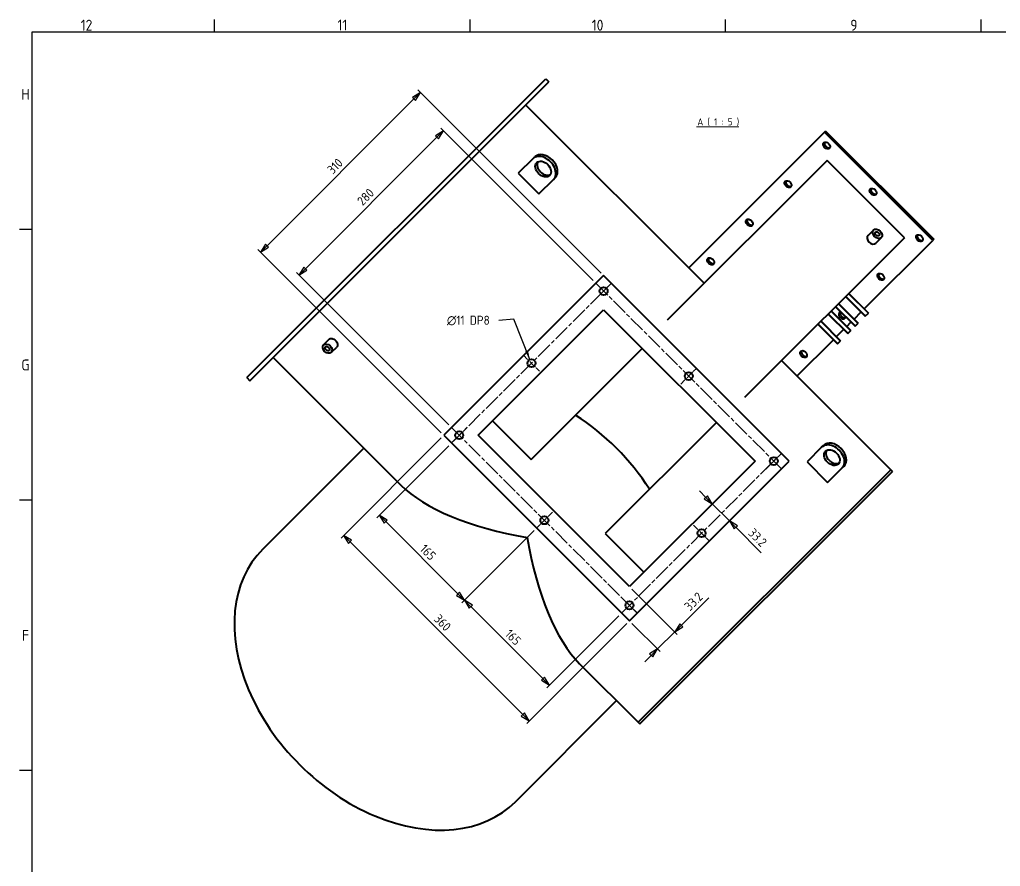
# Model space of a CAD drawing. Header units: millimetres. Extents: x 0 to 4205, y 0 to 2970.
# Drawn here: x 83 to 1428, y 1725 to 2887 of the extents above; entities that cross this region are included whole.
import ezdxf

# ---------------------------------------------------------------- set-up
doc = ezdxf.new("R2010")
doc.units = ezdxf.units.MM
doc.header["$LTSCALE"] = 5
doc.linetypes.add('CHAIN', pattern=[0.3543, 0.2362, -0.0295, 0.0591, -0.0295])
doc.layers.get('0').update_dxf_attribs({"color": 3, "lineweight": 25})
for name, color, linetype, lineweight in [('가시적인 것(ISO)', 3, 'Continuous', 40), ('가시적인 좁은 것(ISO)', 3, 'Continuous', 35), ('경계(ISO)', 7, 'Continuous', 25), ('기호(ISO)', 5, 'Continuous', 25), ('중심 표식(ISO)', 1, 'Continuous', 25), ('중심선(ISO)', 1, 'Continuous', 25), ('치수(ISO)', 2, 'Continuous', 25)]:
    doc.layers.add(name, color=color, linetype=linetype, lineweight=lineweight)
doc.styles.add('문자 텍스트_M2B', font='isocp.shx')
doc.styles.add('치수 텍스트_PSTEK_POSCO', font='isocp.shx')
doc.styles.add('텍스트 스타일466', font='isocp.shx')
doc.dimstyles.new('치수_PSTEK_POSCO', dxfattribs={"dimscale": 5, "dimtxt": 2.5, "dimasz": 2.5, "dimexe": 1, "dimexo": 1, "dimgap": 1, "dimtad": 1, "dimrnd": 1e-08, "dimdsep": 46, "dimtxsty": '치수 텍스트_PSTEK_POSCO', "dimblk": 'Filled-2', "dimcen": 0.09, "dimdle": 10, "dimclrd": 7, "dimclre": 7, "dimclrt": 2, "dimadec": 1, "dimazin": 2, "dimtfac": 1, "dimtmove": 0, "dimatfit": 3, "dimfxl": 0, "dimtolj": 1, "dimlwd": -1, "dimlwe": -1, "dimarcsym": 0})
doc.dimstyles.new('치수_PSTEK_POSCO$7', dxfattribs={"dimscale": 5, "dimtxt": 2.5, "dimasz": 2.5, "dimexe": 1, "dimexo": 1, "dimgap": 1, "dimtad": 1, "dimrnd": 1e-08, "dimdsep": 46, "dimtxsty": '치수 텍스트_PSTEK_POSCO', "dimblk": 'Filled-2', "dimcen": 0.09, "dimdle": 10, "dimclrd": 7, "dimclre": 7, "dimclrt": 2, "dimadec": 1, "dimazin": 2, "dimtfac": 1, "dimtmove": 0, "dimatfit": 3, "dimfxl": 0, "dimtolj": 1, "dimlwd": -1, "dimlwe": -1, "dimarcsym": 0})

# ---------------------------------------------------------------- blocks, each defined once
blk = doc.blocks.new('경계 Default Border')
at = {"layer": '경계(ISO)'}
for p, q in [((70.08, 574), (70.08, 577.4)), ((140.17, 574), (140.17, 577.4)), ((210.25, 574), (210.25, 577.4)), ((280.33, 574), (280.33, 577.4)), ((20, 519.75), (16.6, 519.75)), ((20, 445.5), (16.6, 445.5)), ((20, 371.25), (16.6, 371.25))]:
    blk.add_line(p, q, dxfattribs=at)
at = {"layer": '경계(ISO)', "flags": 128}
blk.add_lwpolyline([(20, 20), (20, 574), (821, 574), (821, 20), (20, 20)], dxfattribs=at)
at = {"layer": '경계(ISO)', "color": 2, "char_height": 3, "attachment_point": 7, "style": '문자 텍스트_M2B'}
for s, insert in [('12', (33.36, 574.37)), ('11', (103.78, 574.4)), ('10', (173.53, 574.37)), ('9', (244.44, 574.37)), ('H', (17.08, 555.37)), ('G', (17.08, 481.1)), ('F', (17.24, 406.87))]:
    blk.add_mtext(s, dxfattribs=dict(at, insert=insert))
blk = doc.blocks.new('Filled-2')
at = {"color": 0}
for p, q in [((0, 0), (-1, 0.24)), ((-1, 0.24), (-1, -0.24)), ((-1, 0), (0, 0)), ((-1, -0.24), (0, 0))]:
    blk.add_line(p, q, dxfattribs=at)
at = {"color": 0, "flags": 128}
blk.add_lwpolyline([(-1, -0.24), (0, 0), (-1, 0.24), (-1, -0.24)], dxfattribs=at)
at = {"color": 0}
blk.add_solid([(-1, -0.24), (0, 0), (-1, 0.24), (-1, -0.24)], dxfattribs=at)
blk = doc.blocks.new('*D38')
at = {"layer": 'Defpoints', "color": 0, "transparency": 16777216}
for p in [(413.4, 2567.8), (884, 2535.7), (664.7, 2316.5)]:
    blk.add_point(p, dxfattribs=at)
at = {"layer": '치수(ISO)', "color": 7, "transparency": 16777216}
for p, q in [((880.4, 2539.2), (629.1, 2790.5)), ((623.8, 2778.2), (422.3, 2576.6)), ((661.2, 2320), (409.9, 2571.3))]:
    blk.add_line(p, q, dxfattribs=at)
at = {"layer": '치수(ISO)', "color": 7, "transparency": 16777216, "xscale": 12.5, "yscale": 12.5, "zscale": 12.5}
for p, rotation in [((632.6, 2787), 45.00000000001199), ((413.4, 2567.8), 225.000000000012)]:
    blk.add_blockref('Filled-2', p, dxfattribs=dict(at, rotation=rotation))
at = {"layer": '치수(ISO)', "color": 2, "transparency": 16777216, "insert": (508, 2678.3), "char_height": 12.5, "attachment_point": 4, "rotation": 45, "style": '치수 텍스트_PSTEK_POSCO'}
blk.add_mtext('\\A1;310', dxfattribs=at)
blk = doc.blocks.new('*D39')
at = {"layer": 'Defpoints', "color": 0, "transparency": 16777216}
for p in [(664.1, 2734.3), (873, 2525.4), (675, 2327.4)]:
    blk.add_point(p, dxfattribs=at)
at = {"layer": '치수(ISO)', "color": 7, "transparency": 16777216}
for p, q in [((869.5, 2529), (660.6, 2737.8)), ((475, 2545.1), (655.3, 2725.5)), ((671.5, 2331), (462.6, 2539.8))]:
    blk.add_line(p, q, dxfattribs=at)
at = {"layer": '치수(ISO)', "color": 7, "transparency": 16777216, "xscale": 12.5, "yscale": 12.5, "zscale": 12.5}
for p, rotation in [((664.1, 2734.3), 45.00000000001202), ((466.1, 2536.3), 225.000000000012)]:
    blk.add_blockref('Filled-2', p, dxfattribs=dict(at, rotation=rotation))
at = {"layer": '치수(ISO)', "color": 2, "transparency": 16777216, "insert": (549.1, 2635.2), "char_height": 12.5, "attachment_point": 4, "rotation": 45, "style": '치수 텍스트_PSTEK_POSCO'}
blk.add_mtext('\\A1;280', dxfattribs=at)
blk = doc.blocks.new('*D40')
at = {"layer": 'Defpoints', "color": 0, "transparency": 16777216}
for p in [(675, 2305.5), (792, 2189.2), (693, 2090.1)]:
    blk.add_point(p, dxfattribs=at)
at = {"layer": '치수(ISO)', "color": 7, "transparency": 16777216}
for p, q in [((671.5, 2302), (572.8, 2203.3)), ((585.1, 2198), (684.1, 2099)), ((788.5, 2185.7), (689.4, 2086.6))]:
    blk.add_line(p, q, dxfattribs=at)
at = {"layer": '치수(ISO)', "color": 7, "transparency": 16777216, "xscale": 12.5, "yscale": 12.5, "zscale": 12.5}
for p, rotation in [((576.3, 2206.8), 135.0000000000119), ((693, 2090.1), 315.0000000000118)]:
    blk.add_blockref('Filled-2', p, dxfattribs=dict(at, rotation=rotation))
at = {"layer": '치수(ISO)', "color": 2, "transparency": 16777216, "insert": (635.3, 2163.7), "char_height": 12.5, "attachment_point": 4, "rotation": 315, "style": '치수 텍스트_PSTEK_POSCO'}
blk.add_mtext('\\A1;165', dxfattribs=at)
blk = doc.blocks.new('*D41')
at = {"layer": 'Defpoints', "color": 0, "transparency": 16777216}
for p in [(664.7, 2316.5), (919.3, 2061.9), (781.9, 1924.5)]:
    blk.add_point(p, dxfattribs=at)
at = {"layer": '치수(ISO)', "color": 7, "transparency": 16777216}
for p, q in [((661.2, 2312.9), (523.8, 2175.5)), ((536.2, 2170.2), (773.1, 1933.4)), ((915.8, 2058.4), (778.4, 1921))]:
    blk.add_line(p, q, dxfattribs=at)
at = {"layer": '치수(ISO)', "color": 7, "transparency": 16777216, "xscale": 12.5, "yscale": 12.5, "zscale": 12.5}
for p, rotation in [((527.4, 2179.1), 135.000000000012), ((781.9, 1924.5), 315.000000000012)]:
    blk.add_blockref('Filled-2', p, dxfattribs=dict(at, rotation=rotation))
at = {"layer": '치수(ISO)', "color": 2, "transparency": 16777216, "insert": (654.6, 2067.7), "char_height": 12.5, "attachment_point": 4, "rotation": 315, "style": '치수 텍스트_PSTEK_POSCO'}
blk.add_mtext('\\A1;360', dxfattribs=at)
blk = doc.blocks.new('*D42')
at = {"layer": 'Defpoints', "color": 0, "transparency": 16777216}
for p in [(919.3, 2108.9), (919.3, 2061.9), (981.5, 2046.7)]:
    blk.add_point(p, dxfattribs=at)
at = {"layer": '치수(ISO)', "color": 7, "transparency": 16777216}
for p, q in [((922.8, 2105.3), (985, 2043.1)), ((990.3, 2055.5), (1028.4, 2093.6)), ((922.8, 2058.4), (961.6, 2019.7)), ((958, 2023.2), (981.5, 2046.7)), ((949.2, 2014.4), (940.3, 2005.5))]:
    blk.add_line(p, q, dxfattribs=at)
at = {"layer": '치수(ISO)', "color": 7, "transparency": 16777216, "xscale": 12.5, "yscale": 12.5, "zscale": 12.5}
for p, rotation in [((981.5, 2046.7), 225.000000000012), ((958, 2023.2), 45.00000000001199)]:
    blk.add_blockref('Filled-2', p, dxfattribs=dict(at, rotation=rotation))
at = {"layer": '치수(ISO)', "color": 2, "transparency": 16777216, "insert": (997.8, 2078.9), "char_height": 12.5, "attachment_point": 4, "rotation": 45, "style": '치수 텍스트_PSTEK_POSCO'}
blk.add_mtext('\\A1;33.2', dxfattribs=at)
blk = doc.blocks.new('*D43')
at = {"layer": 'Defpoints', "color": 0, "transparency": 16777216}
for p in [(1056.4, 2199), (972.4, 2161.9), (995.9, 2138.5)]:
    blk.add_point(p, dxfattribs=at)
at = {"layer": '치수(ISO)', "color": 7, "transparency": 16777216}
for p, q in [((1024.1, 2231.3), (1015.2, 2240.2)), ((1032.9, 2222.5), (1056.4, 2199)), ((1065.2, 2190.2), (1100.2, 2155.2))]:
    blk.add_line(p, q, dxfattribs=at)
at = {"layer": '치수(ISO)', "color": 7, "transparency": 16777216, "xscale": 12.5, "yscale": 12.5, "zscale": 12.5}
for p, rotation in [((1032.9, 2222.5), 315.000000000012), ((1056.4, 2199), 135.000000000012)]:
    blk.add_blockref('Filled-2', p, dxfattribs=dict(at, rotation=rotation))
at = {"layer": '치수(ISO)', "color": 2, "transparency": 16777216, "insert": (1085.6, 2185.7), "char_height": 12.5, "attachment_point": 4, "rotation": 315, "style": '치수 텍스트_PSTEK_POSCO'}
blk.add_mtext('\\A1;33.2', dxfattribs=at)
blk = doc.blocks.new('*D75')
at = {"layer": 'Defpoints', "color": 0, "transparency": 16777216}
for p in [(791.7, 2188.8), (908.3, 2072.2), (809.6, 1973.5)]:
    blk.add_point(p, dxfattribs=at)
at = {"layer": '치수(ISO)', "color": 7, "transparency": 16777216}
for p, q in [((788.1, 2185.3), (689.4, 2086.6)), ((701.8, 2081.3), (800.8, 1982.3)), ((904.8, 2068.6), (806.1, 1969.9))]:
    blk.add_line(p, q, dxfattribs=at)
at = {"layer": '치수(ISO)', "color": 7, "transparency": 16777216, "xscale": 12.5, "yscale": 12.5, "zscale": 12.5}
for p, rotation in [((693, 2090.1), 135.0000000000119), ((809.6, 1973.5), 315.0000000000118)]:
    blk.add_blockref('Filled-2', p, dxfattribs=dict(at, rotation=rotation))
at = {"layer": '치수(ISO)', "color": 2, "transparency": 16777216, "insert": (752, 2047), "char_height": 12.5, "attachment_point": 4, "rotation": 315, "style": '치수 텍스트_PSTEK_POSCO'}
blk.add_mtext('\\A1;165', dxfattribs=at)

msp = doc.modelspace()

# ---------------------------------------------------------------- linework, layer by layer
at = {"layer": '가시적인 것(ISO)'}
for p, q in [((394.6323, 2395.6692), (804.7542, 2805.7911)), ((398.8749, 2391.4266), (808.9968, 2801.5485)), ((804.7542, 2805.7911), (808.9968, 2801.5485)), ((777.177, 2769.7287), (1021.836, 2525.0698)), ((1186.6816, 2732.3418), (1000.6228, 2546.283)), ((1188.2816, 2733.9418), (1186.6816, 2732.3418)), ((1335.174, 2583.8494), (1186.6816, 2732.3418)), ((1188.2816, 2733.9418), (1336.774, 2585.4494)), ((786.9052, 2696.0182), (766.9052, 2676.0182)), ((786.9052, 2696.0182), (789.4052, 2698.5182)), ((1190.3948, 2693.6286), (971.0948, 2474.3286)), ((1296.4608, 2587.5626), (1190.3948, 2693.6286)), ((766.9052, 2676.0182), (795.1894, 2647.734)), ((795.1894, 2647.734), (815.1894, 2667.734)), ((815.1894, 2667.734), (817.6894, 2670.234)), ((1246.5443, 2590.6791), (1254.0443, 2598.1791)), ((1296.4608, 2587.5626), (1077.1608, 2368.2626)), ((1241.2953, 2489.9707), (1335.174, 2583.8494)), ((1257.1509, 2580.0725), (1264.6509, 2587.5725)), ((1336.774, 2585.4494), (1335.174, 2583.8494)), ((883.9501, 2535.6764), (664.747, 2316.4733)), ((1138.5086, 2281.1179), (883.9501, 2535.6764)), ((1215.8395, 2506.9413), (1242.7096, 2480.0712)), ((1220.0821, 2511.1839), (1246.9522, 2484.3138)), ((711.6989, 2316.4733), (883.9501, 2488.7245)), ((883.9501, 2488.7245), (1091.5567, 2281.1179)), ((1201.8395, 2492.9413), (1228.7096, 2466.0712)), ((1206.0821, 2497.1839), (1232.9522, 2470.3138)), ((1191.8395, 2482.9413), (1218.7096, 2456.0712)), ((1196.0821, 2487.1839), (1222.9522, 2460.3138)), ((1227.2953, 2475.9707), (1237.0527, 2485.7281)), ((1242.7096, 2480.0712), (1246.9522, 2484.3138)), ((1177.8395, 2468.9413), (1204.7096, 2442.0712)), ((1182.0821, 2473.1839), (1208.9522, 2446.3138)), ((1203.2953, 2451.9707), (1213.0527, 2461.7281)), ((1217.2953, 2465.9707), (1223.0527, 2471.7281)), ((1228.7096, 2466.0712), (1232.9522, 2470.3138)), ((499.7453, 2440.6781), (507.2453, 2448.1781)), ((1218.7096, 2456.0712), (1222.9522, 2460.3138)), ((510.3519, 2430.0715), (517.8519, 2437.5715)), ((784.3857, 2283.094), (936.9832, 2435.6915)), ((1149.1152, 2397.7905), (1199.0527, 2447.7281)), ((1204.7096, 2442.0712), (1208.9522, 2446.3138)), ((430.6947, 2423.2464), (605.8867, 2248.0544)), ((1127.902, 2419.0037), (1277.6672, 2269.2385)), ((394.6323, 2395.6692), (398.8749, 2391.4266)), ((731.3527, 2336.127), (784.3857, 2283.094)), ((1038.5237, 2334.1509), (885.9262, 2181.5534)), ((664.747, 2316.4733), (919.3055, 2061.9148)), ((919.3055, 2108.8667), (711.6989, 2316.4733)), ((1182.885, 2300.0384), (1162.885, 2280.0384)), ((1182.885, 2300.0384), (1185.385, 2302.5384)), ((416.3867, 2160.0367), (555.1455, 2298.7956)), ((919.3055, 2061.9148), (1138.5086, 2281.1179)), ((1091.5567, 2281.1179), (919.3055, 2108.8667)), ((1162.885, 2280.0384), (1191.1692, 2251.7542)), ((1211.1692, 2271.7542), (1213.6692, 2274.2542)), ((1277.6672, 2269.2385), (931.1849, 1922.7562)), ((1277.6672, 2269.2385), (931.1849, 1922.7562)), ((933.4476, 1920.4935), (1279.9299, 2266.9758)), ((1191.1692, 2251.7542), (1211.1692, 2271.7542)), ((1277.6672, 2269.2385), (1279.9299, 2266.9758)), ((885.9262, 2181.5534), (938.9592, 2128.5204)), ((850.8867, 2003.0544), (931.1849, 1922.7562)), ((762.869, 1813.5544), (901.6278, 1952.3133)), ((931.1849, 1922.7562), (933.4476, 1920.4935))]:
    msp.add_line(p, q, dxfattribs=at)
for centre in [(883.9501, 2514.4632), (784.9552, 2415.4682), (1000.6228, 2397.7905), (685.9602, 2316.4733), (1117.2954, 2281.1179), (802.6329, 2199.8006), (1018.3004, 2182.123), (919.3055, 2083.128)]:
    msp.add_circle(centre, 5.5, dxfattribs=at)
for centre, major_axis in [((1189.7882, 2714.2352), (3.8891, -3.8891)), ((801.0473, 2681.8761), (8.8388, -8.8388)), ((1136.7882, 2661.2352), (3.8891, -3.8891)), ((1253.4278, 2650.5956), (3.8891, -3.8891)), ((1083.7882, 2608.2352), (3.8891, -3.8891)), ((1259.3476, 2592.8758), (5.3033, -5.3033)), ((1259.3476, 2592.8758), (2.3501, -2.3501)), ((1317.0674, 2586.956), (3.8891, -3.8891)), ((1030.7882, 2555.2352), (3.8891, -3.8891)), ((1264.0674, 2533.956), (3.8891, -3.8891)), ((505.0486, 2435.3748), (5.3033, -5.3033)), ((505.0486, 2435.3748), (2.3501, -2.3501)), ((1158.0674, 2427.956), (3.8891, -3.8891)), ((1197.0271, 2285.8963), (8.8388, -8.8388))]:
    msp.add_ellipse(centre, major_axis=major_axis, ratio=0.707106781, dxfattribs=at)
for centre, major_axis, ratio, start_param, end_param in [((1191.3882, 2715.8352), (-3.8891, 3.8891), 0.707106781, 0.295176886, 2.846415767), ((801.0473, 2681.8761), (14.1421, -14.1421), 0.707106781, 0, 3.141592654), ((803.5473, 2684.3761), (-14.1421, 14.1421), 0.707106781, 3.141592654, 6.283185307), ((803.5473, 2684.3761), (-8.8388, 8.8388), 0.707106781, 0.201357921, 2.940234733), ((1138.3882, 2662.8352), (-3.8891, 3.8891), 0.707106781, 0.295176886, 2.846415767), ((1255.0278, 2652.1956), (-3.8891, 3.8891), 0.707106781, 0.295176886, 2.846415767), ((1085.3882, 2609.8352), (-3.8891, 3.8891), 0.707106781, 0.295176886, 2.846415767), ((1251.8476, 2585.3758), (5.3033, -5.3033), 0.707106781, 3.141592654, 6.283185307), ((1318.6674, 2588.556), (-3.8891, 3.8891), 0.707106781, 0.295176886, 2.846415767), ((1032.3882, 2556.8352), (-3.8891, 3.8891), 0.707106781, 0.295176886, 2.846415767), ((1265.6674, 2535.556), (-3.8891, 3.8891), 0.707106781, 0.295176886, 2.846415767), ((1211.0674, 2480.956), (3.8891, -3.8891), 0.707106781, 2.616448133, 6.808329828), ((1212.6674, 2482.556), (-3.8891, 3.8891), 0.707106781, 0.295176886, 2.846415767), ((1159.6674, 2429.556), (-3.8891, 3.8891), 0.707106781, 0.295176886, 2.846415767), ((780.7278, 2177.8956), (-170.9784, 170.9784), 0.707106781, 4.410902866, 5.013875095), ((1197.0271, 2285.8963), (14.1421, -14.1421), 0.707106781, 0, 3.141592654), ((1199.5271, 2288.3963), (-14.1421, 14.1421), 0.707106781, 3.141592654, 6.283185307), ((1199.5271, 2288.3963), (-8.8388, 8.8388), 0.707106781, 0.201357921, 2.940234733), ((901.6278, 2298.7956), (320.1079, 0), 0.414213562, 3.534291735, 4.319689899), ((901.6278, 2298.7956), (0, 320.1079), 0.414213562, 1.963495408, 2.748893572), ((589.6278, 1986.7956), (-173.2412, 173.2412), 0.707106781, 0, 3.141592654)]:
    msp.add_ellipse(centre, major_axis=major_axis, ratio=ratio, start_param=start_param, end_param=end_param, dxfattribs=at)
for points, knots in [([(507.2453, 2448.1781), (507.7161, 2448.649), (508.3545, 2449.0212), (509.8305, 2449.4147), (510.6679, 2449.4359), (512.2899, 2449.1745), (513.1825, 2448.8745), (514.8826, 2447.9614), (515.69, 2447.3482), (516.356, 2446.6823)], [3.390407408, 3.390407408, 3.390407408, 3.390407408, 3.672941354, 3.672941354, 3.955475301, 3.955475301, 4.238009256, 4.238009256, 4.52054321, 4.52054321, 4.52054321, 4.52054321]), ([(516.356, 2446.6823), (517.0219, 2446.0163), (517.6351, 2445.2089), (518.5482, 2443.5088), (518.8482, 2442.6162), (519.1096, 2440.9942), (519.0884, 2440.1567), (518.6949, 2438.6808), (518.3227, 2438.0424), (517.8519, 2437.5715)], [0, 0, 0, 0, 0.282533955, 0.282533955, 0.56506791, 0.56506791, 0.847601856, 0.847601856, 1.130135803, 1.130135803, 1.130135803, 1.130135803])]:
    msp.add_open_spline(points, degree=3, knots=knots, dxfattribs=at)
at = {"layer": '가시적인 좁은 것(ISO)'}
for p, q in [((1216.2631, 2507.3648), (1243.1331, 2480.4948)), ((1246.5286, 2483.8903), (1219.6586, 2510.7603)), ((1202.2631, 2493.3648), (1229.1331, 2466.4948)), ((1232.5286, 2469.8903), (1205.6586, 2496.7603)), ((1192.2631, 2483.3648), (1219.1331, 2456.4948)), ((1222.5286, 2459.8903), (1195.6586, 2486.7603)), ((1178.2631, 2469.3648), (1205.1331, 2442.4948)), ((1208.5286, 2445.8903), (1181.6586, 2472.7603))]:
    msp.add_line(p, q, dxfattribs=at)
at = {"layer": '기호(ISO)', "color": 7, "lineweight": 18}
msp.add_line((1011.4479, 2739.6873), (1069.231, 2739.6873), dxfattribs=at)
at = {"layer": '중심 표식(ISO)', "linetype": 'CHAIN', "ltscale": 6.889386}
for p, q in [((872.99, 2503.503), (894.9103, 2525.4233)), ((773.995, 2426.4284), (795.9154, 2404.508)), ((989.6626, 2386.8304), (1011.5829, 2408.7507)), ((696.9204, 2327.4334), (675.0001, 2305.5131)), ((1106.3352, 2270.1578), (1128.2555, 2292.0781)), ((813.593, 2210.7608), (791.6727, 2188.8405)), ((1007.3403, 2193.0831), (1029.2606, 2171.1628)), ((908.3453, 2094.0882), (930.2656, 2072.1679))]:
    msp.add_line(p, q, dxfattribs=at)
at = {"layer": '중심선(ISO)', "linetype": 'CHAIN', "ltscale": 19.051651}
for p, q in [((675.0001, 2305.5131), (894.9103, 2525.4233)), ((1128.2555, 2270.1578), (872.99, 2525.4233)), ((675.0001, 2327.4334), (930.2656, 2072.1679)), ((908.3453, 2072.1679), (1128.2555, 2292.0781))]:
    msp.add_line(p, q, dxfattribs=at)

# ---------------------------------------------------------------- block references
at = {"xscale": 5, "yscale": 5, "zscale": 5}
msp.add_blockref('경계 Default Border', (0, 0), dxfattribs=at)

# ---------------------------------------------------------------- texts
at = {"layer": '기호(ISO)', "color": 7, "insert": (1012.4959, 2740.793), "char_height": 10, "attachment_point": 7, "style": '텍스트 스타일466'}
msp.add_mtext('A ( 1 : 5 )', dxfattribs=at)
at = {"layer": '기호(ISO)', "color": 2, "insert": (668.9997, 2473.9715), "char_height": 12.5, "width": 66.062768, "attachment_point": 4, "line_spacing_factor": 0.4375, "style": '치수 텍스트_PSTEK_POSCO'}
msp.add_mtext('{\\fAIGDT|b0|i0;\\H12.5000;n\\fisocp|b0|i0;\\H12.5000;11 DP8}', dxfattribs=at)

# ---------------------------------------------------------------- dimensions: what is measured, and where the dimension line sits
at = {"layer": '치수(ISO)', "color": 7}
for base, p1, p2, angle, override, picture, middle in [((413.4225, 2567.7978), (883.9501, 2535.6764), (664.747, 2316.4733), 45, {"dimdec": 2, "dimtp": 0, "dimtm": 0, "dimtdec": 2, "dimtofl": 0, "dimatfit": 1}, '*D38', (523.0241, 2677.3993)), ((664.1152, 2734.2981), (675.0001, 2327.4334), (872.99, 2525.4233), 45, {"dimdec": 2, "dimtp": 0, "dimtm": 0, "dimtdec": 2, "dimtofl": 0, "dimatfit": 1}, '*D39', (565.1203, 2635.3031)), ((781.9141, 1924.5234), (664.747, 2316.4733), (919.3055, 2061.9148), 135, {"dimdec": 2, "dimtp": 0, "dimtm": 0, "dimtdec": 2, "dimtofl": 0, "dimatfit": 1}, '*D41', (654.6348, 2051.8026)), ((692.9758, 2090.1436), (675.0001, 2305.5131), (792.0263, 2189.194), 135, {"dimdec": 2, "dimtp": 0, "dimtm": 0, "dimtdec": 2, "dimtofl": 0, "dimatfit": 1}, '*D40', (634.6395, 2148.4799)), ((1056.3886, 2198.998), (972.3791, 2161.9403), (995.855, 2138.4643), 135, {"dimdec": 2, "dimse1": 1, "dimse2": 1, "dimtp": 0, "dimtm": 0, "dimtdec": 2, "dimtofl": 1, "dimatfit": 1}, '*D43', (1087.1481, 2168.2386)), ((809.6484, 1973.471), (791.6727, 2188.8405), (908.3453, 2072.1679), 135, {"dimdec": 2, "dimtp": 0, "dimtm": 0, "dimtdec": 2, "dimtofl": 0, "dimatfit": 1}, '*D75', (751.3121, 2031.8073)), ((981.4949, 2046.6772), (919.3055, 2061.9148), (919.3055, 2108.8667), 225, {"dimdec": 2, "dimtp": 0, "dimtm": 0, "dimtdec": 2, "dimtofl": 1, "dimatfit": 1}, '*D42', (1015.3087, 2080.491))]:
    dim = msp.add_linear_dim(base=base, p1=p1, p2=p2, angle=angle, dimstyle='치수_PSTEK_POSCO', override=override, dxfattribs=at)
    dim.commit()
    dim.dimension.update_dxf_attribs({"geometry": picture, "text_midpoint": middle, "dimtype": 160})

# ---------------------------------------------------------------- leaders
at = {"layer": '기호(ISO)', "color": 7, "annotation_type": 0, "has_hookline": 1, "hookline_direction": 1, "text_width": 62.9556}
msp.add_leader([(782.9001, 2420.5698), (760.6442, 2475.8196), (740.0625, 2473.9715)], dimstyle='치수_PSTEK_POSCO$7', override={"dimtad": 0}, dxfattribs=at)

doc.saveas('drawing.dxf')
